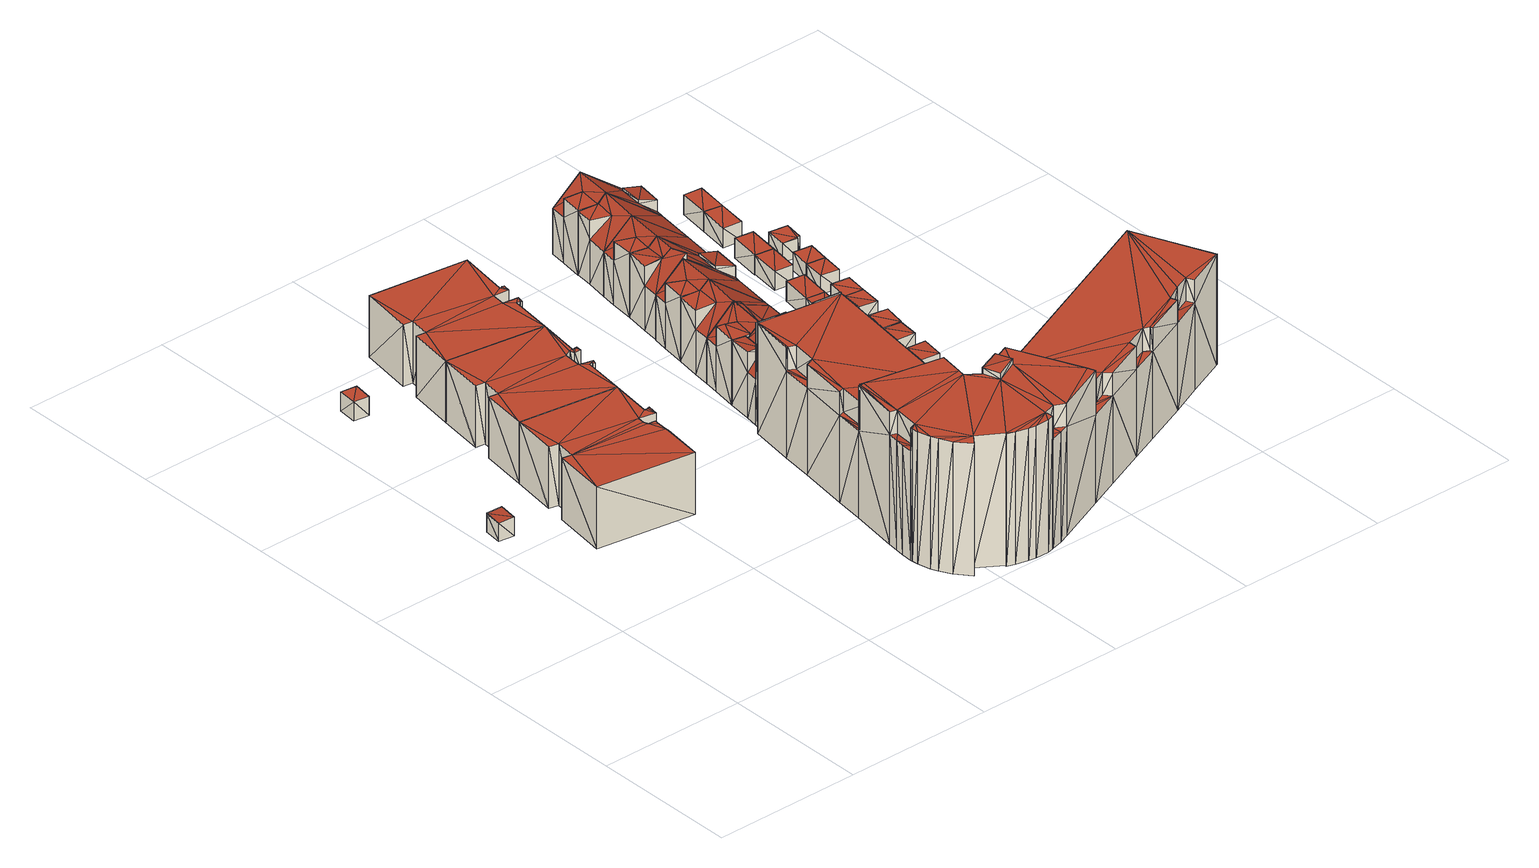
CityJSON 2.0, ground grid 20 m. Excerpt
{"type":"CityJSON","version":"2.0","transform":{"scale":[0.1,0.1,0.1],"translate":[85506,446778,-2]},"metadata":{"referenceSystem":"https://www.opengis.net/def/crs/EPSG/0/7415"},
"CityObjects":{
"building1":{"type":"Building","attributes":{"oorspronkelijk_bouwjaar":1990,"status":"Pand in gebruik","geconstateerd":false,"h_maaiveld":-0.36,"dak_type":"single horizontal","pw_datum":"2013-12-01","pw_actueel":"yes","pw_bron":"ahn3","reconstructie_methode":"tudelft3d-geoflow","versie_methode":"v21.03.1","kas_warenhuis":false,"ondergronds_type":"above ground","lod11_replace":false,"reconstruction_skipped":false},"geometry":[{"type":"Solid","lod":"2.2","boundaries":[[[[0,1,2]],[[3,2,4]],[[5,0,2]],[[5,2,3]],[[6,0,5]],[[7,6,5]],[[8,3,9]],[[9,3,4]],[[9,4,2]],[[10,9,2]],[[10,2,11]],[[11,2,1]],[[7,5,8]],[[8,5,3]],[[11,1,0]],[[6,11,0]],[[10,8,9]],[[6,10,11]],[[6,7,10]],[[10,7,8]]]],"semantics":{"surfaces":[{"type":"GroundSurface"},{"type":"WallSurface"},{"type":"RoofSurface"}],"values":[[0,0,0,0,1,1,1,1,1,1,1,1,1,1,1,1,2,2,2,2]]}}]},
"building2":{"type":"Building","attributes":{"oorspronkelijk_bouwjaar":1990,"status":"Pand in gebruik","geconstateerd":false,"h_maaiveld":-0.29,"dak_type":"multiple horizontal","pw_datum":"2013-12-01","pw_actueel":"yes","pw_bron":"ahn3","reconstructie_methode":"tudelft3d-geoflow","versie_methode":"v21.03.1","kas_warenhuis":false,"ondergronds_type":"above ground","lod11_replace":false,"reconstruction_skipped":false},"geometry":[{"type":"Solid","lod":"2.2","boundaries":[[[[12,13,14]],[[15,14,16]],[[12,17,13]],[[18,17,12]],[[19,20,15]],[[16,21,22]],[[16,22,15]],[[20,14,15]],[[23,14,20]],[[24,12,23]],[[25,24,26]],[[25,26,27]],[[28,24,25]],[[29,24,28]],[[24,23,26]],[[12,14,23]],[[30,22,31]],[[31,22,21]],[[31,21,16]],[[32,31,16]],[[33,20,19]],[[34,33,19]],[[35,23,33]],[[33,23,20]],[[36,37,30]],[[30,37,22]],[[22,37,15]],[[38,39,37]],[[36,38,37]],[[32,16,40]],[[40,16,14]],[[40,14,41]],[[41,14,13]],[[41,13,42]],[[42,13,17]],[[43,35,44]],[[44,35,45]],[[46,24,47]],[[47,24,29]],[[34,19,37]],[[37,19,15]],[[48,25,49]],[[49,25,27]],[[50,28,25]],[[48,50,25]],[[47,29,28]],[[50,47,28]],[[51,52,38]],[[38,52,39]],[[44,45,53]],[[53,45,54]],[[53,54,51]],[[51,54,52]],[[55,26,35]],[[43,55,35]],[[35,26,23]],[[49,27,55]],[[55,27,26]],[[42,17,18]],[[56,42,18]],[[56,18,12]],[[57,56,12]],[[57,12,24]],[[46,57,24]],[[48,49,55]],[[56,57,42]],[[48,55,46]],[[50,46,47]],[[48,46,50]],[[53,55,43]],[[53,43,44]],[[46,55,53]],[[46,51,38]],[[46,53,51]],[[57,46,38]],[[38,41,57]],[[32,30,31]],[[36,30,32]],[[36,32,40]],[[40,41,38]],[[36,40,38]],[[41,42,57]],[[39,52,45]],[[37,39,45]],[[45,52,54]],[[37,45,33]],[[37,33,34]],[[33,45,35]]]],"semantics":{"surfaces":[{"type":"GroundSurface"},{"type":"WallSurface"},{"type":"RoofSurface"}],"values":[[0,0,0,0,0,0,0,0,0,0,0,0,0,0,0,0,1,1,1,1,1,1,1,1,1,1,1,1,1,1,1,1,1,1,1,1,1,1,1,1,1,1,1,1,1,1,1,1,1,1,1,1,1,1,1,1,1,1,1,1,1,1,1,1,2,2,2,2,2,2,2,2,2,2,2,2,2,2,2,2,2,2,2,2,2,2,2,2]]}}]},
"building3":{"type":"Building","attributes":{"oorspronkelijk_bouwjaar":1990,"status":"Pand in gebruik","geconstateerd":false,"h_maaiveld":-0.525,"dak_type":"single horizontal","pw_datum":"2013-12-01","pw_actueel":"yes","pw_bron":"ahn3","reconstructie_methode":"tudelft3d-geoflow","versie_methode":"v21.03.1","kas_warenhuis":false,"ondergronds_type":"above ground","lod11_replace":false,"reconstruction_skipped":false},"geometry":[{"type":"Solid","lod":"2.2","boundaries":[[[[58,59,60]],[[61,58,60]],[[62,59,63]],[[63,59,58]],[[64,61,60]],[[65,64,60]],[[63,58,61]],[[64,63,61]],[[65,60,62]],[[62,60,59]],[[64,65,63]],[[63,65,62]]]],"semantics":{"surfaces":[{"type":"GroundSurface"},{"type":"WallSurface"},{"type":"RoofSurface"}],"values":[[0,0,1,1,1,1,1,1,1,1,2,2]]}}]},
"building4":{"type":"Building","attributes":{"oorspronkelijk_bouwjaar":1990,"status":"Pand in gebruik","geconstateerd":false,"h_maaiveld":-0.307,"dak_type":"multiple horizontal","pw_datum":"2013-12-01","pw_actueel":"yes","pw_bron":"ahn3","reconstructie_methode":"tudelft3d-geoflow","versie_methode":"v21.03.1","kas_warenhuis":false,"ondergronds_type":"above ground","lod11_replace":false,"reconstruction_skipped":false},"geometry":[{"type":"Solid","lod":"2.2","boundaries":[[[[17,66,67]],[[68,69,70]],[[13,17,67]],[[68,70,71]],[[70,72,71]],[[69,73,70]],[[74,75,76]],[[77,69,78]],[[77,78,79]],[[78,80,79]],[[74,73,77]],[[75,81,76]],[[13,67,73]],[[77,73,69]],[[74,76,73]],[[70,73,67]],[[82,73,76]],[[83,82,76]],[[83,76,81]],[[84,83,81]],[[84,81,75]],[[85,84,75]],[[85,75,86]],[[87,85,86]],[[86,75,74]],[[88,79,89]],[[89,79,80]],[[89,80,78]],[[90,89,78]],[[90,78,91]],[[91,78,69]],[[92,66,17]],[[42,92,17]],[[87,86,93]],[[93,86,94]],[[95,96,97]],[[98,95,97]],[[99,100,88]],[[88,100,79]],[[79,100,77]],[[41,13,82]],[[82,13,73]],[[86,74,100]],[[100,74,77]],[[93,94,101]],[[101,94,102]],[[103,70,67]],[[104,103,67]],[[105,72,70]],[[103,105,70]],[[106,68,107]],[[107,68,71]],[[98,97,100]],[[99,98,100]],[[42,17,13]],[[41,42,13]],[[104,67,92]],[[92,67,66]],[[107,71,72]],[[105,107,72]],[[91,69,106]],[[106,69,68]],[[101,102,96]],[[95,101,96]],[[86,100,97]],[[102,97,96]],[[94,86,97]],[[94,97,102]],[[103,106,107]],[[90,88,89]],[[103,107,105]],[[91,95,98]],[[101,106,103]],[[104,41,93]],[[42,41,104]],[[41,82,93]],[[104,92,42]],[[83,87,82]],[[82,87,93]],[[87,83,85]],[[83,84,85]],[[99,90,98]],[[88,90,99]],[[104,93,101]],[[104,101,103]],[[95,91,106]],[[101,95,106]],[[98,90,91]]]],"semantics":{"surfaces":[{"type":"GroundSurface"},{"type":"WallSurface"},{"type":"RoofSurface"}],"values":[[0,0,0,0,0,0,0,0,0,0,0,0,0,0,0,0,1,1,1,1,1,1,1,1,1,1,1,1,1,1,1,1,1,1,1,1,1,1,1,1,1,1,1,1,1,1,1,1,1,1,1,1,1,1,1,1,1,1,1,1,1,1,1,1,2,2,2,2,2,2,2,2,2,2,2,2,2,2,2,2,2,2,2,2,2,2,2,2]]}}]},
"building5":{"type":"Building","attributes":{"oorspronkelijk_bouwjaar":1990,"status":"Pand in gebruik","geconstateerd":false,"h_maaiveld":-0.299,"dak_type":"multiple horizontal","pw_datum":"2013-12-01","pw_actueel":"yes","pw_bron":"ahn3","reconstructie_methode":"tudelft3d-geoflow","versie_methode":"v21.03.1","kas_warenhuis":false,"ondergronds_type":"above ground","lod11_replace":false,"reconstruction_skipped":false},"geometry":[{"type":"Solid","lod":"2.2","boundaries":[[[[108,109,110]],[[111,112,113]],[[113,108,111]],[[114,109,115]],[[110,109,114]],[[108,116,109]],[[117,111,108]],[[118,117,119]],[[111,117,118]],[[112,120,121]],[[120,122,121]],[[113,68,116]],[[112,121,113]],[[108,113,116]],[[68,71,116]],[[71,123,116]],[[124,113,121]],[[125,124,121]],[[125,121,126]],[[126,121,122]],[[126,122,120]],[[127,126,120]],[[128,120,112]],[[129,127,128]],[[128,127,120]],[[130,118,131]],[[131,118,119]],[[131,119,132]],[[132,119,117]],[[132,117,133]],[[133,117,108]],[[134,109,135]],[[135,109,116]],[[106,68,113]],[[124,106,113]],[[136,137,130]],[[130,137,118]],[[118,137,111]],[[138,123,107]],[[107,123,71]],[[128,112,111]],[[137,128,111]],[[107,71,68]],[[106,107,68]],[[135,116,138]],[[138,116,123]],[[139,115,109]],[[134,139,109]],[[140,110,141]],[[141,110,114]],[[142,143,144]],[[145,142,144]],[[129,128,142]],[[142,128,143]],[[141,114,139]],[[139,114,115]],[[133,108,110]],[[140,133,110]],[[145,144,137]],[[136,145,137]],[[124,142,106]],[[140,145,133]],[[107,135,138]],[[106,135,107]],[[106,142,135]],[[132,130,131]],[[125,129,124]],[[127,125,126]],[[129,125,127]],[[142,145,135]],[[129,142,124]],[[145,134,135]],[[136,130,132]],[[145,140,134]],[[136,132,133]],[[133,145,136]],[[140,141,134]],[[141,139,134]],[[137,144,143]],[[128,137,143]]]],"semantics":{"surfaces":[{"type":"GroundSurface"},{"type":"WallSurface"},{"type":"RoofSurface"}],"values":[[0,0,0,0,0,0,0,0,0,0,0,0,0,0,0,0,1,1,1,1,1,1,1,1,1,1,1,1,1,1,1,1,1,1,1,1,1,1,1,1,1,1,1,1,1,1,1,1,1,1,1,1,1,1,1,1,1,1,1,1,2,2,2,2,2,2,2,2,2,2,2,2,2,2,2,2,2,2,2,2]]}}]},
"building6":{"type":"Building","attributes":{"oorspronkelijk_bouwjaar":2006,"status":"Pand in gebruik","geconstateerd":false,"h_maaiveld":-0.283,"dak_type":"slanted","pw_datum":"2013-12-01","pw_actueel":"yes","pw_bron":"ahn3","reconstructie_methode":"tudelft3d-geoflow","versie_methode":"v21.03.1","kas_warenhuis":false,"ondergronds_type":"above ground","lod11_replace":false,"reconstruction_skipped":false},"geometry":[{"type":"Solid","lod":"2.2","boundaries":[[[[146,147,148]],[[149,150,151]],[[148,147,150]],[[148,152,153]],[[152,150,149]],[[148,150,152]],[[154,153,155]],[[153,152,155]],[[153,154,156]],[[157,158,159]],[[159,158,146]],[[146,158,147]],[[160,156,161]],[[162,160,161]],[[161,156,154]],[[163,164,165]],[[165,164,151]],[[151,164,149]],[[166,150,158]],[[158,150,147]],[[167,148,168]],[[168,148,153]],[[169,155,152]],[[170,169,152]],[[171,167,172]],[[172,167,173]],[[173,167,174]],[[161,154,169]],[[169,154,155]],[[167,146,148]],[[171,159,167]],[[167,159,146]],[[172,173,157]],[[157,173,158]],[[175,166,176]],[[177,175,176]],[[178,179,180]],[[181,182,180]],[[183,168,160]],[[160,168,156]],[[156,168,153]],[[184,185,168]],[[183,184,168]],[[173,174,181]],[[181,174,182]],[[186,187,179]],[[178,186,179]],[[188,189,186]],[[186,189,187]],[[166,151,150]],[[175,165,166]],[[166,165,151]],[[177,176,163]],[[163,176,164]],[[170,152,164]],[[164,152,149]],[[185,190,188]],[[188,190,189]],[[185,161,190]],[[184,162,185]],[[185,162,161]],[[162,184,160]],[[160,184,183]],[[181,164,176]],[[181,170,164]],[[176,166,158]],[[181,176,173]],[[176,158,173]],[[180,188,178]],[[174,188,180]],[[178,188,186]],[[188,174,185]],[[182,174,180]],[[174,168,185]],[[167,168,174]],[[172,157,159]],[[171,172,159]],[[177,163,165]],[[175,177,165]],[[190,161,187]],[[180,179,170]],[[179,161,169]],[[189,190,187]],[[180,170,181]],[[179,169,170]],[[187,161,179]]]],"semantics":{"surfaces":[{"type":"GroundSurface"},{"type":"WallSurface"},{"type":"RoofSurface"}],"values":[[0,0,0,0,0,0,0,0,0,1,1,1,1,1,1,1,1,1,1,1,1,1,1,1,1,1,1,1,1,1,1,1,1,1,1,1,1,1,1,1,1,1,1,1,1,1,1,1,1,1,1,1,1,1,1,1,1,1,1,1,1,2,2,2,2,2,2,2,2,2,2,2,2,2,2,2,2,2,2,2,2,2,2,2,2,2]]}}]},
"building7":{"type":"Building","attributes":{"oorspronkelijk_bouwjaar":2006,"status":"Pand in gebruik","geconstateerd":false,"h_maaiveld":-0.276,"dak_type":"slanted","pw_datum":"2013-12-01","pw_actueel":"yes","pw_bron":"ahn3","reconstructie_methode":"tudelft3d-geoflow","versie_methode":"v21.03.1","kas_warenhuis":false,"ondergronds_type":"above ground","lod11_replace":false,"reconstruction_skipped":false},"geometry":[{"type":"Solid","lod":"2.2","boundaries":[[[[151,191,192]],[[192,191,193]],[[193,191,194]],[[152,193,195]],[[196,152,195]],[[155,196,197]],[[196,195,197]],[[152,192,193]],[[198,199,165]],[[165,199,151]],[[151,199,191]],[[165,151,200]],[[200,151,192]],[[201,202,203]],[[203,193,194]],[[203,202,193]],[[204,196,205]],[[205,196,155]],[[206,197,195]],[[207,206,195]],[[208,204,209]],[[210,208,209]],[[211,212,213]],[[214,215,216]],[[217,214,216]],[[210,209,214]],[[214,209,215]],[[218,152,204]],[[208,218,204]],[[204,152,196]],[[219,207,202]],[[202,207,193]],[[193,207,195]],[[200,192,152]],[[170,200,218]],[[218,200,152]],[[217,216,220]],[[221,217,220]],[[203,194,191]],[[199,203,191]],[[212,211,198]],[[198,211,199]],[[170,218,201]],[[201,218,202]],[[221,220,207]],[[219,221,207]],[[205,155,206]],[[206,155,197]],[[217,221,210]],[[218,221,202]],[[202,221,219]],[[218,208,210]],[[210,214,217]],[[218,210,221]],[[170,201,213]],[[200,170,213]],[[199,211,203]],[[211,201,203]],[[213,201,211]],[[200,213,212]],[[165,212,198]],[[165,200,212]],[[215,206,216]],[[204,205,215]],[[220,216,207]],[[216,206,207]],[[204,215,209]],[[215,205,206]]]],"semantics":{"surfaces":[{"type":"GroundSurface"},{"type":"WallSurface"},{"type":"RoofSurface"}],"values":[[0,0,0,0,0,0,0,0,1,1,1,1,1,1,1,1,1,1,1,1,1,1,1,1,1,1,1,1,1,1,1,1,1,1,1,1,1,1,1,1,1,1,1,1,1,1,1,1,2,2,2,2,2,2,2,2,2,2,2,2,2,2,2,2,2,2,2,2]]}}]},
"building8":{"type":"Building","attributes":{"oorspronkelijk_bouwjaar":2006,"status":"Pand in gebruik","geconstateerd":false,"h_maaiveld":-0.283,"dak_type":"slanted","pw_datum":"2013-12-01","pw_actueel":"yes","pw_bron":"ahn3","reconstructie_methode":"tudelft3d-geoflow","versie_methode":"v21.03.1","kas_warenhuis":false,"ondergronds_type":"above ground","lod11_replace":false,"reconstruction_skipped":false},"geometry":[{"type":"Solid","lod":"2.2","boundaries":[[[[194,222,193]],[[223,222,224]],[[223,193,222]],[[225,193,223]],[[226,193,225]],[[197,193,226]],[[227,224,222]],[[228,229,227]],[[227,229,224]],[[202,193,206]],[[206,193,197]],[[230,226,225]],[[231,230,225]],[[232,223,229]],[[229,223,224]],[[203,194,193]],[[202,203,193]],[[231,225,232]],[[232,225,223]],[[206,197,226]],[[230,206,226]],[[227,222,203]],[[203,222,194]],[[228,227,233]],[[206,230,202]],[[202,230,231]],[[233,231,232]],[[203,233,227]],[[203,202,233]],[[233,202,231]],[[228,233,232]],[[229,228,232]]]],"semantics":{"surfaces":[{"type":"GroundSurface"},{"type":"WallSurface"},{"type":"RoofSurface"}],"values":[[0,0,0,0,0,0,1,1,1,1,1,1,1,1,1,1,1,1,1,1,1,1,1,1,2,2,2,2,2,2,2,2]]}}]},
"building9":{"type":"Building","attributes":{"oorspronkelijk_bouwjaar":2006,"status":"Pand in gebruik","geconstateerd":false,"h_maaiveld":-0.277,"dak_type":"slanted","pw_datum":"2013-12-01","pw_actueel":"yes","pw_bron":"ahn3","reconstructie_methode":"tudelft3d-geoflow","versie_methode":"v21.03.1","kas_warenhuis":false,"ondergronds_type":"above ground","lod11_replace":false,"reconstruction_skipped":false},"geometry":[{"type":"Solid","lod":"2.2","boundaries":[[[[224,234,235]],[[236,234,237]],[[235,236,225]],[[236,235,234]],[[238,226,225]],[[238,225,236]],[[239,240,241]],[[242,236,243]],[[243,236,237]],[[243,237,234]],[[239,243,234]],[[230,226,244]],[[244,226,238]],[[245,235,225]],[[231,245,225]],[[231,225,230]],[[230,225,226]],[[244,238,236]],[[242,244,236]],[[246,224,245]],[[245,224,235]],[[240,239,246]],[[246,239,224]],[[224,239,234]],[[244,242,231]],[[230,244,231]],[[231,242,241]],[[245,231,241]],[[239,241,243]],[[241,242,243]],[[245,241,246]],[[246,241,240]]]],"semantics":{"surfaces":[{"type":"GroundSurface"},{"type":"WallSurface"},{"type":"RoofSurface"}],"values":[[0,0,0,0,0,0,1,1,1,1,1,1,1,1,1,1,1,1,1,1,1,1,1,1,2,2,2,2,2,2,2,2]]}}]},
"building10":{"type":"Building","attributes":{"oorspronkelijk_bouwjaar":2006,"status":"Pand in gebruik","geconstateerd":false,"h_maaiveld":-0.215,"dak_type":"slanted","pw_datum":"2013-12-01","pw_actueel":"yes","pw_bron":"ahn3","reconstructie_methode":"tudelft3d-geoflow","versie_methode":"v21.03.1","kas_warenhuis":false,"ondergronds_type":"above ground","lod11_replace":false,"reconstruction_skipped":false},"geometry":[{"type":"Solid","lod":"2.2","boundaries":[[[[247,248,249]],[[249,248,250]],[[250,248,251]],[[249,250,252]],[[253,252,254]],[[249,252,253]],[[249,253,255]],[[249,255,256]],[[257,254,252]],[[258,257,252]],[[244,256,255]],[[259,244,255]],[[260,259,261]],[[262,260,261]],[[253,259,255]],[[261,259,253]],[[262,261,263]],[[264,262,263]],[[243,247,249]],[[265,243,266]],[[266,243,249]],[[267,268,269]],[[270,251,248]],[[271,272,270]],[[270,272,251]],[[271,270,268]],[[267,271,268]],[[273,250,251]],[[272,273,251]],[[270,248,243]],[[243,248,247]],[[261,253,254]],[[257,261,254]],[[264,263,274]],[[274,263,275]],[[274,275,260]],[[260,275,259]],[[258,252,273]],[[273,252,250]],[[265,266,276]],[[266,249,244]],[[244,249,256]],[[258,276,263]],[[259,275,244]],[[266,275,276]],[[257,263,261]],[[258,263,257]],[[276,275,263]],[[266,244,275]],[[268,276,269]],[[273,269,258]],[[258,269,276]],[[268,243,265]],[[276,268,265]],[[270,243,268]],[[269,273,272]],[[267,272,271]],[[267,269,272]],[[274,260,262]],[[264,274,262]]]],"semantics":{"surfaces":[{"type":"GroundSurface"},{"type":"WallSurface"},{"type":"RoofSurface"}],"values":[[0,0,0,0,0,0,0,0,1,1,1,1,1,1,1,1,1,1,1,1,1,1,1,1,1,1,1,1,1,1,1,1,1,1,1,1,1,1,1,1,1,1,2,2,2,2,2,2,2,2,2,2,2,2,2,2,2,2,2,2]]}}]},
"building11":{"type":"Building","attributes":{"oorspronkelijk_bouwjaar":2006,"status":"Pand in gebruik","geconstateerd":false,"h_maaiveld":-1.24,"dak_type":"multiple horizontal","pw_datum":"2013-12-01","pw_actueel":"yes","pw_bron":"ahn3","reconstructie_methode":"tudelft3d-geoflow","versie_methode":"v21.03.1","kas_warenhuis":false,"ondergronds_type":"above ground","lod11_replace":false,"reconstruction_skipped":false},"geometry":[{"type":"Solid","lod":"2.2","boundaries":[[[[277,278,279]],[[280,281,282]],[[283,284,285]],[[286,287,279]],[[287,277,279]],[[279,278,283]],[[285,279,283]],[[288,289,290]],[[289,291,290]],[[291,292,293]],[[291,293,290]],[[288,290,285]],[[294,295,296]],[[294,297,295]],[[295,298,296]],[[298,299,296]],[[292,297,294]],[[290,279,285]],[[300,279,290]],[[293,292,294]],[[281,300,301]],[[281,279,300]],[[302,300,303]],[[304,303,305]],[[306,305,307]],[[308,309,310]],[[311,309,308]],[[312,309,311]],[[313,309,312]],[[305,313,307]],[[305,309,313]],[[304,305,306]],[[302,303,304]],[[300,314,315]],[[300,302,314]],[[316,315,317]],[[300,315,316]],[[300,316,318]],[[300,318,301]],[[281,301,282]],[[319,281,320]],[[320,281,280]],[[320,280,321]],[[321,280,282]],[[322,318,323]],[[323,318,316]],[[324,317,325]],[[326,324,325]],[[325,317,315]],[[327,314,328]],[[328,314,302]],[[329,293,330]],[[331,329,330]],[[330,293,294]],[[332,289,288]],[[333,332,288]],[[334,283,335]],[[335,283,278]],[[335,278,336]],[[336,278,277]],[[337,338,339]],[[339,338,284]],[[284,338,285]],[[340,291,289]],[[332,340,289]],[[341,296,299]],[[342,341,299]],[[343,304,344]],[[344,304,306]],[[345,309,346]],[[346,309,305]],[[347,301,322]],[[322,301,318]],[[339,284,334]],[[334,284,283]],[[336,277,348]],[[348,277,287]],[[349,350,351]],[[352,349,351]],[[353,354,355]],[[355,354,356]],[[342,299,357]],[[358,342,357]],[[357,299,298]],[[330,294,296]],[[341,330,296]],[[359,360,340]],[[361,359,340]],[[291,360,292]],[[340,360,291]],[[357,298,362]],[[362,298,295]],[[363,364,365]],[[365,364,362]],[[361,340,366]],[[366,340,367]],[[368,297,360]],[[360,297,292]],[[369,370,371]],[[371,370,372]],[[372,370,373]],[[374,375,376]],[[376,375,377]],[[378,379,380]],[[380,379,381]],[[382,383,384]],[[385,382,384]],[[385,384,363]],[[363,384,364]],[[371,372,386]],[[386,372,387]],[[388,389,370]],[[370,389,373]],[[390,290,329]],[[329,290,293]],[[391,300,390]],[[390,300,290]],[[392,393,359]],[[359,393,360]],[[386,387,392]],[[392,387,393]],[[394,344,395]],[[396,394,395]],[[307,344,306]],[[395,344,307]],[[380,381,394]],[[394,381,344]],[[397,328,398]],[[398,328,343]],[[304,343,302]],[[343,328,302]],[[376,377,399]],[[399,377,400]],[[399,400,378]],[[378,400,379]],[[401,402,391]],[[403,401,391]],[[300,391,303]],[[391,402,303]],[[354,312,404]],[[404,312,311]],[[405,404,406]],[[406,404,308]],[[308,404,311]],[[358,357,383]],[[382,358,383]],[[323,316,324]],[[324,316,317]],[[407,408,397]],[[397,408,328]],[[409,346,402]],[[402,346,303]],[[303,346,305]],[[410,411,401]],[[401,411,402]],[[366,367,412]],[[413,366,412]],[[348,287,414]],[[414,287,286]],[[415,279,319]],[[319,279,281]],[[325,315,327]],[[327,315,314]],[[416,417,404]],[[405,416,404]],[[406,308,418]],[[418,308,310]],[[419,420,350]],[[349,419,350]],[[355,356,421]],[[421,356,422]],[[423,424,407]],[[407,424,408]],[[326,325,423]],[[423,325,424]],[[365,362,425]],[[425,362,368]],[[297,368,295]],[[368,362,295]],[[331,330,370]],[[369,331,370]],[[396,395,426]],[[426,395,427]],[[414,286,415]],[[415,286,279]],[[321,282,347]],[[347,282,301]],[[428,429,410]],[[410,429,411]],[[430,374,409]],[[409,374,346]],[[418,310,345]],[[345,310,309]],[[403,391,429]],[[428,403,429]],[[374,343,375]],[[430,398,374]],[[374,398,343]],[[425,368,389]],[[388,425,389]],[[352,351,354]],[[353,352,354]],[[312,351,313]],[[354,351,312]],[[333,288,285]],[[338,333,285]],[[413,412,338]],[[337,413,338]],[[395,307,351]],[[351,307,313]],[[426,427,419]],[[419,427,420]],[[421,422,416]],[[416,422,417]],[[383,357,364]],[[384,383,364]],[[364,357,362]],[[373,389,368]],[[372,368,360]],[[372,373,368]],[[372,360,387]],[[387,360,393]],[[420,427,395]],[[350,420,351]],[[351,420,395]],[[328,408,327]],[[327,424,325]],[[327,408,424]],[[355,421,345]],[[418,345,406]],[[345,421,416]],[[399,378,376]],[[349,352,353]],[[406,416,405]],[[345,416,406]],[[346,426,419]],[[346,376,378]],[[376,346,374]],[[380,394,396]],[[346,378,380]],[[426,380,396]],[[419,349,355]],[[346,380,426]],[[345,346,419]],[[345,419,355]],[[355,349,353]],[[338,412,333]],[[332,367,340]],[[332,412,367]],[[333,412,332]],[[428,410,403]],[[403,410,401]],[[375,343,377]],[[377,343,400]],[[379,400,344]],[[379,344,381]],[[400,343,344]],[[413,337,339]],[[413,339,334]],[[392,371,386]],[[415,335,336]],[[413,334,335]],[[348,415,336]],[[414,415,348]],[[415,413,335]],[[429,391,390]],[[423,407,429]],[[347,423,321]],[[319,320,321]],[[322,423,347]],[[323,324,423]],[[324,326,423]],[[323,423,322]],[[423,319,321]],[[407,411,429]],[[430,409,411]],[[398,430,397]],[[430,411,397]],[[409,402,411]],[[366,390,329]],[[423,429,319]],[[366,413,390]],[[397,411,407]],[[319,429,415]],[[413,415,390]],[[429,390,415]],[[369,329,331]],[[366,329,369]],[[371,392,369]],[[392,366,369]],[[359,361,392]],[[361,366,392]],[[417,422,404]],[[404,422,354]],[[354,422,356]],[[363,341,385]],[[358,382,342]],[[425,388,365]],[[382,385,342]],[[385,341,342]],[[363,330,341]],[[370,330,388]],[[388,330,363]],[[365,388,363]]]],"semantics":{"surfaces":[{"type":"GroundSurface"},{"type":"WallSurface"},{"type":"RoofSurface"}],"values":[[0,0,0,0,0,0,0,0,0,0,0,0,0,0,0,0,0,0,0,0,0,0,0,0,0,0,0,0,0,0,0,0,0,0,0,0,0,0,0,0,1,1,1,1,1,1,1,1,1,1,1,1,1,1,1,1,1,1,1,1,1,1,1,1,1,1,1,1,1,1,1,1,1,1,1,1,1,1,1,1,1,1,1,1,1,1,1,1,1,1,1,1,1,1,1,1,1,1,1,1,1,1,1,1,1,1,1,1,1,1,1,1,1,1,1,1,1,1,1,1,1,1,1,1,1,1,1,1,1,1,1,1,1,1,1,1,1,1,1,1,1,1,1,1,1,1,1,1,1,1,1,1,1,1,1,1,1,1,1,1,1,1,1,1,1,1,1,1,1,1,1,1,1,1,1,1,1,1,1,1,1,1,1,1,1,1,1,1,1,1,1,1,1,1,1,1,1,1,1,1,1,1,1,1,1,1,1,1,1,1,1,1,1,1,2,2,2,2,2,2,2,2,2,2,2,2,2,2,2,2,2,2,2,2,2,2,2,2,2,2,2,2,2,2,2,2,2,2,2,2,2,2,2,2,2,2,2,2,2,2,2,2,2,2,2,2,2,2,2,2,2,2,2,2,2,2,2,2,2,2,2,2,2,2,2,2,2,2,2,2,2,2,2,2,2,2,2,2,2,2,2,2,2,2]]}}]},
"building12":{"type":"Building","attributes":{"oorspronkelijk_bouwjaar":2006,"status":"Pand in gebruik","geconstateerd":false,"h_maaiveld":-0.196,"dak_type":"slanted","pw_datum":"2013-12-01","pw_actueel":"yes","pw_bron":"ahn3","reconstructie_methode":"tudelft3d-geoflow","versie_methode":"v21.03.1","kas_warenhuis":false,"ondergronds_type":"above ground","lod11_replace":false,"reconstruction_skipped":false},"geometry":[{"type":"Solid","lod":"2.2","boundaries":[[[[431,250,432]],[[432,250,251]],[[432,433,431]],[[250,431,252]],[[431,434,252]],[[434,254,252]],[[257,254,435]],[[435,254,434]],[[273,250,252]],[[258,273,252]],[[436,431,437]],[[437,431,433]],[[438,439,440]],[[258,252,257]],[[257,252,254]],[[435,434,431]],[[436,435,431]],[[439,438,272]],[[272,438,251]],[[251,438,432]],[[272,251,273]],[[273,251,250]],[[437,433,432]],[[438,437,432]],[[258,436,440]],[[273,258,440]],[[438,440,437]],[[440,436,437]],[[272,273,440]],[[439,272,440]],[[435,436,258]],[[257,435,258]]]],"semantics":{"surfaces":[{"type":"GroundSurface"},{"type":"WallSurface"},{"type":"RoofSurface"}],"values":[[0,0,0,0,0,0,1,1,1,1,1,1,1,1,1,1,1,1,1,1,1,1,1,1,2,2,2,2,2,2,2,2]]}}]},
"building13":{"type":"Building","attributes":{"oorspronkelijk_bouwjaar":2006,"status":"Pand in gebruik","geconstateerd":false,"h_maaiveld":-0.283,"dak_type":"single horizontal","pw_datum":"2013-12-01","pw_actueel":"yes","pw_bron":"ahn3","reconstructie_methode":"tudelft3d-geoflow","versie_methode":"v21.03.1","kas_warenhuis":false,"ondergronds_type":"above ground","lod11_replace":false,"reconstruction_skipped":false},"geometry":[{"type":"Solid","lod":"2.2","boundaries":[[[[441,442,443]],[[443,442,444]],[[445,441,446]],[[446,441,443]],[[447,444,442]],[[448,447,442]],[[448,442,441]],[[445,448,441]],[[446,443,447]],[[447,443,444]],[[446,447,448]],[[445,446,448]]]],"semantics":{"surfaces":[{"type":"GroundSurface"},{"type":"WallSurface"},{"type":"RoofSurface"}],"values":[[0,0,1,1,1,1,1,1,1,1,2,2]]}}]},
"building14":{"type":"Building","attributes":{"oorspronkelijk_bouwjaar":2006,"status":"Pand in gebruik","geconstateerd":false,"h_maaiveld":-0.262,"dak_type":"single horizontal","pw_datum":"2013-12-01","pw_actueel":"yes","pw_bron":"ahn3","reconstructie_methode":"tudelft3d-geoflow","versie_methode":"v21.03.1","kas_warenhuis":false,"ondergronds_type":"above ground","lod11_replace":false,"reconstruction_skipped":false},"geometry":[{"type":"Solid","lod":"2.2","boundaries":[[[[442,449,444]],[[444,449,450]],[[448,442,444]],[[447,448,444]],[[451,450,452]],[[452,450,449]],[[452,449,448]],[[448,449,442]],[[447,444,450]],[[451,447,450]],[[451,452,447]],[[447,452,448]]]],"semantics":{"surfaces":[{"type":"GroundSurface"},{"type":"WallSurface"},{"type":"RoofSurface"}],"values":[[0,0,1,1,1,1,1,1,1,1,2,2]]}}]},
"building15":{"type":"Building","attributes":{"oorspronkelijk_bouwjaar":2006,"status":"Pand in gebruik","geconstateerd":false,"h_maaiveld":-0.204,"dak_type":"slanted","pw_datum":"2013-12-01","pw_actueel":"yes","pw_bron":"ahn3","reconstructie_methode":"tudelft3d-geoflow","versie_methode":"v21.03.1","kas_warenhuis":false,"ondergronds_type":"above ground","lod11_replace":false,"reconstruction_skipped":false},"geometry":[{"type":"Solid","lod":"2.2","boundaries":[[[[433,453,431]],[[431,453,454]],[[454,453,455]],[[431,454,456]],[[431,456,457]],[[431,457,434]],[[458,455,459]],[[460,458,459]],[[459,455,453]],[[461,454,458]],[[458,454,455]],[[435,434,457]],[[462,435,457]],[[463,456,461]],[[461,456,454]],[[460,459,464]],[[437,433,431]],[[436,437,431]],[[459,453,437]],[[437,453,433]],[[436,431,435]],[[435,431,434]],[[462,457,456]],[[463,462,456]],[[459,437,464]],[[464,436,463]],[[464,437,436]],[[464,463,461]],[[462,463,436]],[[435,462,436]],[[460,464,461]],[[458,460,461]]]],"semantics":{"surfaces":[{"type":"GroundSurface"},{"type":"WallSurface"},{"type":"RoofSurface"}],"values":[[0,0,0,0,0,0,1,1,1,1,1,1,1,1,1,1,1,1,1,1,1,1,1,1,2,2,2,2,2,2,2,2]]}}]},
"building16":{"type":"Building","attributes":{"oorspronkelijk_bouwjaar":1924,"status":"Pand in gebruik","geconstateerd":false,"h_maaiveld":-1.2,"dak_type":"single horizontal","pw_datum":"2013-12-01","pw_actueel":"yes","pw_bron":"ahn3","reconstructie_methode":"tudelft3d-geoflow","versie_methode":"v21.03.1","kas_warenhuis":false,"ondergronds_type":"above ground","lod11_replace":false,"reconstruction_skipped":false},"geometry":[{"type":"Solid","lod":"2.2","boundaries":[[[[465,466,467]],[[467,466,468]],[[469,465,467]],[[470,469,467]],[[471,468,472]],[[472,468,466]],[[472,466,469]],[[469,466,465]],[[470,467,468]],[[471,470,468]],[[470,471,472]],[[469,470,472]]]],"semantics":{"surfaces":[{"type":"GroundSurface"},{"type":"WallSurface"},{"type":"RoofSurface"}],"values":[[0,0,1,1,1,1,1,1,1,1,2,2]]}}]},
"building17":{"type":"Building","attributes":{"oorspronkelijk_bouwjaar":1924,"status":"Pand in gebruik","geconstateerd":false,"h_maaiveld":-0.276,"dak_type":"single horizontal","pw_datum":"2013-12-01","pw_actueel":"yes","pw_bron":"ahn3","reconstructie_methode":"tudelft3d-geoflow","versie_methode":"v21.03.1","kas_warenhuis":false,"ondergronds_type":"above ground","lod11_replace":false,"reconstruction_skipped":false},"geometry":[{"type":"Solid","lod":"2.2","boundaries":[[[[473,474,475]],[[475,474,476]],[[477,473,478]],[[478,473,475]],[[479,474,473]],[[477,479,473]],[[478,475,480]],[[480,475,476]],[[480,476,474]],[[479,480,474]],[[478,480,479]],[[477,478,479]]]],"semantics":{"surfaces":[{"type":"GroundSurface"},{"type":"WallSurface"},{"type":"RoofSurface"}],"values":[[0,0,1,1,1,1,1,1,1,1,2,2]]}}]},
"building18":{"type":"Building","attributes":{"oorspronkelijk_bouwjaar":2006,"status":"Pand in gebruik","geconstateerd":false,"h_maaiveld":-0.271,"dak_type":"slanted","pw_datum":"2013-12-01","pw_actueel":"yes","pw_bron":"ahn3","reconstructie_methode":"tudelft3d-geoflow","versie_methode":"v21.03.1","kas_warenhuis":false,"ondergronds_type":"above ground","lod11_replace":false,"reconstruction_skipped":false},"geometry":[{"type":"Solid","lod":"2.2","boundaries":[[[[481,482,483]],[[483,482,484]],[[484,482,485]],[[483,484,486]],[[487,484,488]],[[489,484,487]],[[486,484,489]],[[486,489,490]],[[491,492,493]],[[493,492,481]],[[481,492,482]],[[494,483,486]],[[463,494,486]],[[462,490,495]],[[495,490,489]],[[463,486,462]],[[462,486,490]],[[496,497,498]],[[499,496,498]],[[497,487,500]],[[500,487,488]],[[492,491,501]],[[502,484,503]],[[503,484,485]],[[493,481,483]],[[494,493,483]],[[504,505,506]],[[506,505,495]],[[506,495,496]],[[496,495,497]],[[487,497,489]],[[497,495,489]],[[499,498,504]],[[504,498,505]],[[503,485,482]],[[492,503,482]],[[500,488,484]],[[502,500,484]],[[463,502,501]],[[494,463,501]],[[492,501,503]],[[501,502,503]],[[496,499,504]],[[506,496,504]],[[494,501,493]],[[493,501,491]],[[500,502,498]],[[497,500,498]],[[495,505,462]],[[505,498,463]],[[462,505,463]],[[498,502,463]]]],"semantics":{"surfaces":[{"type":"GroundSurface"},{"type":"WallSurface"},{"type":"RoofSurface"}],"values":[[0,0,0,0,0,0,0,0,1,1,1,1,1,1,1,1,1,1,1,1,1,1,1,1,1,1,1,1,1,1,1,1,1,1,1,1,1,1,2,2,2,2,2,2,2,2,2,2,2,2,2,2]]}}]},
"building19":{"type":"Building","attributes":{"oorspronkelijk_bouwjaar":2006,"status":"Pand in gebruik","geconstateerd":false,"h_maaiveld":-0.267,"dak_type":"single horizontal","pw_datum":"2013-12-01","pw_actueel":"yes","pw_bron":"ahn3","reconstructie_methode":"tudelft3d-geoflow","versie_methode":"v21.03.1","kas_warenhuis":false,"ondergronds_type":"above ground","lod11_replace":false,"reconstruction_skipped":false},"geometry":[{"type":"Solid","lod":"2.2","boundaries":[[[[507,508,509]],[[510,507,509]],[[511,508,507]],[[512,511,507]],[[513,510,514]],[[514,510,509]],[[512,507,513]],[[513,507,510]],[[514,509,508]],[[511,514,508]],[[513,514,512]],[[512,514,511]]]],"semantics":{"surfaces":[{"type":"GroundSurface"},{"type":"WallSurface"},{"type":"RoofSurface"}],"values":[[0,0,1,1,1,1,1,1,1,1,2,2]]}}]},
"building20":{"type":"Building","attributes":{"oorspronkelijk_bouwjaar":1924,"status":"Pand in gebruik","geconstateerd":false,"h_maaiveld":-0.261,"dak_type":"single horizontal","pw_datum":"2013-12-01","pw_actueel":"yes","pw_bron":"ahn3","reconstructie_methode":"tudelft3d-geoflow","versie_methode":"v21.03.1","kas_warenhuis":false,"ondergronds_type":"above ground","lod11_replace":false,"reconstruction_skipped":false},"geometry":[{"type":"Solid","lod":"2.2","boundaries":[[[[474,515,516]],[[476,474,516]],[[517,515,479]],[[479,515,474]],[[479,474,476]],[[518,479,476]],[[518,476,516]],[[519,518,516]],[[519,516,517]],[[517,516,515]],[[519,517,518]],[[518,517,479]]]],"semantics":{"surfaces":[{"type":"GroundSurface"},{"type":"WallSurface"},{"type":"RoofSurface"}],"values":[[0,0,1,1,1,1,1,1,1,1,2,2]]}}]},
"building21":{"type":"Building","attributes":{"oorspronkelijk_bouwjaar":2006,"status":"Pand in gebruik","geconstateerd":false,"h_maaiveld":-0.266,"dak_type":"single horizontal","pw_datum":"2013-12-01","pw_actueel":"yes","pw_bron":"ahn3","reconstructie_methode":"tudelft3d-geoflow","versie_methode":"v21.03.1","kas_warenhuis":false,"ondergronds_type":"above ground","lod11_replace":false,"reconstruction_skipped":false},"geometry":[{"type":"Solid","lod":"2.2","boundaries":[[[[509,508,520]],[[520,508,521]],[[511,508,509]],[[514,511,509]],[[522,520,523]],[[523,520,521]],[[523,521,511]],[[511,521,508]],[[514,509,520]],[[522,514,520]],[[514,522,511]],[[511,522,523]]]],"semantics":{"surfaces":[{"type":"GroundSurface"},{"type":"WallSurface"},{"type":"RoofSurface"}],"values":[[0,0,1,1,1,1,1,1,1,1,2,2]]}}]},
"building22":{"type":"Building","attributes":{"oorspronkelijk_bouwjaar":1924,"status":"Pand in gebruik","geconstateerd":false,"h_maaiveld":-0.268,"dak_type":"single horizontal","pw_datum":"2013-12-01","pw_actueel":"yes","pw_bron":"ahn3","reconstructie_methode":"tudelft3d-geoflow","versie_methode":"v21.03.1","kas_warenhuis":false,"ondergronds_type":"above ground","lod11_replace":false,"reconstruction_skipped":false},"geometry":[{"type":"Solid","lod":"2.2","boundaries":[[[[524,525,526]],[[526,525,527]],[[528,524,529]],[[529,524,526]],[[530,527,525]],[[531,530,525]],[[531,525,524]],[[528,531,524]],[[529,526,530]],[[530,526,527]],[[529,530,531]],[[528,529,531]]]],"semantics":{"surfaces":[{"type":"GroundSurface"},{"type":"WallSurface"},{"type":"RoofSurface"}],"values":[[0,0,1,1,1,1,1,1,1,1,2,2]]}}]},
"building23":{"type":"Building","attributes":{"oorspronkelijk_bouwjaar":1924,"status":"Pand in gebruik","geconstateerd":false,"h_maaiveld":-0.267,"dak_type":"single horizontal","pw_datum":"2013-12-01","pw_actueel":"yes","pw_bron":"ahn3","reconstructie_methode":"tudelft3d-geoflow","versie_methode":"v21.03.1","kas_warenhuis":false,"ondergronds_type":"above ground","lod11_replace":false,"reconstruction_skipped":false},"geometry":[{"type":"Solid","lod":"2.2","boundaries":[[[[525,532,527]],[[527,532,533]],[[534,532,531]],[[531,532,525]],[[531,525,527]],[[530,531,527]],[[530,527,533]],[[535,530,533]],[[535,533,534]],[[534,533,532]],[[530,535,534]],[[531,530,534]]]],"semantics":{"surfaces":[{"type":"GroundSurface"},{"type":"WallSurface"},{"type":"RoofSurface"}],"values":[[0,0,1,1,1,1,1,1,1,1,2,2]]}}]},
"building24":{"type":"Building","attributes":{"oorspronkelijk_bouwjaar":2006,"status":"Pand in gebruik","geconstateerd":false,"h_maaiveld":-0.239,"dak_type":"single horizontal","pw_datum":"2013-12-01","pw_actueel":"yes","pw_bron":"ahn3","reconstructie_methode":"tudelft3d-geoflow","versie_methode":"v21.03.1","kas_warenhuis":false,"ondergronds_type":"above ground","lod11_replace":false,"reconstruction_skipped":false},"geometry":[{"type":"Solid","lod":"2.2","boundaries":[[[[536,537,538]],[[539,536,538]],[[540,537,536]],[[541,540,536]],[[542,539,543]],[[543,539,538]],[[541,536,539]],[[542,541,539]],[[543,538,540]],[[540,538,537]],[[543,540,541]],[[542,543,541]]]],"semantics":{"surfaces":[{"type":"GroundSurface"},{"type":"WallSurface"},{"type":"RoofSurface"}],"values":[[0,0,1,1,1,1,1,1,1,1,2,2]]}}]},
"building25":{"type":"Building","attributes":{"oorspronkelijk_bouwjaar":2006,"status":"Pand in gebruik","geconstateerd":false,"h_maaiveld":-0.255,"dak_type":"single horizontal","pw_datum":"2013-12-01","pw_actueel":"yes","pw_bron":"ahn3","reconstructie_methode":"tudelft3d-geoflow","versie_methode":"v21.03.1","kas_warenhuis":false,"ondergronds_type":"above ground","lod11_replace":false,"reconstruction_skipped":false},"geometry":[{"type":"Solid","lod":"2.2","boundaries":[[[[544,545,546]],[[546,545,547]],[[548,547,540]],[[540,547,545]],[[543,544,546]],[[549,543,546]],[[540,545,544]],[[543,540,544]],[[549,546,548]],[[548,546,547]],[[549,548,540]],[[543,549,540]]]],"semantics":{"surfaces":[{"type":"GroundSurface"},{"type":"WallSurface"},{"type":"RoofSurface"}],"values":[[0,0,1,1,1,1,1,1,1,1,2,2]]}}]},
"building26":{"type":"Building","attributes":{"oorspronkelijk_bouwjaar":1924,"status":"Pand in gebruik","geconstateerd":false,"h_maaiveld":-0.259,"dak_type":"single horizontal","pw_datum":"2013-12-01","pw_actueel":"yes","pw_bron":"ahn3","reconstructie_methode":"tudelft3d-geoflow","versie_methode":"v21.03.1","kas_warenhuis":false,"ondergronds_type":"above ground","lod11_replace":false,"reconstruction_skipped":false},"geometry":[{"type":"Solid","lod":"2.2","boundaries":[[[[550,551,552]],[[552,551,553]],[[554,550,552]],[[555,554,552]],[[556,553,557]],[[557,553,551]],[[557,551,550]],[[554,557,550]],[[555,552,556]],[[556,552,553]],[[556,557,554]],[[555,556,554]]]],"semantics":{"surfaces":[{"type":"GroundSurface"},{"type":"WallSurface"},{"type":"RoofSurface"}],"values":[[0,0,1,1,1,1,1,1,1,1,2,2]]}}]},
"building27":{"type":"Building","attributes":{"oorspronkelijk_bouwjaar":1924,"status":"Pand in gebruik","geconstateerd":false,"h_maaiveld":-0.239,"dak_type":"single horizontal","pw_datum":"2013-12-01","pw_actueel":"yes","pw_bron":"ahn3","reconstructie_methode":"tudelft3d-geoflow","versie_methode":"v21.03.1","kas_warenhuis":false,"ondergronds_type":"above ground","lod11_replace":false,"reconstruction_skipped":false},"geometry":[{"type":"Solid","lod":"2.2","boundaries":[[[[558,559,560]],[[561,558,560]],[[556,561,562]],[[562,561,560]],[[557,558,556]],[[556,558,561]],[[563,559,558]],[[557,563,558]],[[562,560,559]],[[563,562,559]],[[562,563,557]],[[556,562,557]]]],"semantics":{"surfaces":[{"type":"GroundSurface"},{"type":"WallSurface"},{"type":"RoofSurface"}],"values":[[0,0,1,1,1,1,1,1,1,1,2,2]]}}]},
"building28":{"type":"Building","attributes":{"oorspronkelijk_bouwjaar":2006,"status":"Pand in gebruik","geconstateerd":false,"h_maaiveld":-0.285,"dak_type":"single horizontal","pw_datum":"2013-12-01","pw_actueel":"yes","pw_bron":"ahn3","reconstructie_methode":"tudelft3d-geoflow","versie_methode":"v21.03.1","kas_warenhuis":false,"ondergronds_type":"above ground","lod11_replace":false,"reconstruction_skipped":false},"geometry":[{"type":"Solid","lod":"2.2","boundaries":[[[[564,565,566]],[[567,564,566]],[[568,564,567]],[[569,568,567]],[[570,566,571]],[[571,566,565]],[[569,567,570]],[[570,567,566]],[[571,565,564]],[[568,571,564]],[[569,570,568]],[[568,570,571]]]],"semantics":{"surfaces":[{"type":"GroundSurface"},{"type":"WallSurface"},{"type":"RoofSurface"}],"values":[[0,0,1,1,1,1,1,1,1,1,2,2]]}}]},
"building29":{"type":"Building","attributes":{"oorspronkelijk_bouwjaar":1924,"status":"Pand in gebruik","geconstateerd":false,"h_maaiveld":-0.25,"dak_type":"single horizontal","pw_datum":"2013-12-01","pw_actueel":"yes","pw_bron":"ahn3","reconstructie_methode":"tudelft3d-geoflow","versie_methode":"v21.03.1","kas_warenhuis":false,"ondergronds_type":"above ground","lod11_replace":false,"reconstruction_skipped":false},"geometry":[{"type":"Solid","lod":"2.2","boundaries":[[[[572,573,574]],[[575,572,574]],[[574,573,576]],[[577,574,576]],[[578,573,572]],[[579,578,572]],[[579,572,575]],[[580,579,575]],[[581,574,577]],[[582,581,577]],[[582,577,583]],[[583,577,576]],[[583,576,578]],[[578,576,573]],[[580,575,581]],[[581,575,574]],[[583,578,581]],[[582,583,581]],[[580,581,579]],[[581,578,579]]]],"semantics":{"surfaces":[{"type":"GroundSurface"},{"type":"WallSurface"},{"type":"RoofSurface"}],"values":[[0,0,0,0,1,1,1,1,1,1,1,1,1,1,1,1,2,2,2,2]]}}]},
"building30":{"type":"Building","attributes":{"oorspronkelijk_bouwjaar":2006,"status":"Pand in gebruik","geconstateerd":false,"h_maaiveld":-0.283,"dak_type":"single horizontal","pw_datum":"2013-12-01","pw_actueel":"yes","pw_bron":"ahn3","reconstructie_methode":"tudelft3d-geoflow","versie_methode":"v21.03.1","kas_warenhuis":false,"ondergronds_type":"above ground","lod11_replace":false,"reconstruction_skipped":false},"geometry":[{"type":"Solid","lod":"2.2","boundaries":[[[[566,565,584]],[[584,565,585]],[[571,565,566]],[[570,571,566]],[[586,584,587]],[[587,584,585]],[[587,585,571]],[[571,585,565]],[[570,566,584]],[[586,570,584]],[[570,586,571]],[[571,586,587]]]],"semantics":{"surfaces":[{"type":"GroundSurface"},{"type":"WallSurface"},{"type":"RoofSurface"}],"values":[[0,0,1,1,1,1,1,1,1,1,2,2]]}}]}
},
"vertices":[
[10,426,16],[13,450,16],[14,450,16],[35,449,16],[14,451,16],[31,423,16],[10,426,41],[31,423,42],[35,449,42],[14,451,41],[14,450,41],[13,450,41],
[111,437,17],[240,482,17],[231,425,17],[237,411,17],[236,424,17],[107,501,17],[98,439,17],[235,398,17],[228,399,17],[236,425,17],[239,425,17],[224,391,17],[107,410,17],[216,319,17],[223,378,17],[224,375,17],[83,339,17],[94,412,17],[239,425,102],[236,425,102],[236,424,102],[228,399,73],[235,398,73],[224,391,73],[237,411,102],[237,411,72],[214,415,102],[214,415,72],[231,425,102],[240,482,101],[107,501,101],[224,391,102],[225,399,102],[225,399,73],[107,410,101],[94,412,101],[216,319,102],[224,375,102],[83,339,102],[213,406,102],[213,406,72],[215,400,102],[215,400,72],[223,378,102],[98,439,101],[111,437,101],
[53,727,15],[56,753,15],[78,750,15],[74,724,15],[56,753,41],[53,727,41],[74,724,41],[78,750,41],
[116,564,17],[129,562,17],[262,633,17],[254,576,17],[133,589,17],[129,653,17],[120,591,17],[248,539,17],[256,542,17],[255,537,17],[252,539,17],[260,568,17],[258,575,17],[261,576,17],[258,576,17],[252,538,17],[248,539,101],[252,539,101],[252,538,101],[255,537,101],[256,542,73],[256,542,101],[261,576,101],[258,576,101],[258,575,101],[254,576,101],[116,564,101],[238,547,101],[238,547,72],[249,575,101],[249,575,72],[251,568,72],[251,568,101],[260,568,101],[260,568,73],[240,571,101],[240,571,72],[133,589,101],[129,562,101],[120,591,101],[262,633,101],[129,653,101],
[276,727,17],[155,740,17],[286,795,17],[281,717,17],[279,698,17],[270,691,17],[153,814,17],[142,742,17],[151,713,17],[280,727,17],[283,727,17],[280,728,17],[277,689,17],[275,690,17],[274,689,17],[138,715,17],[270,691,101],[275,690,101],[274,689,101],[277,689,101],[279,698,72],[279,698,101],[283,727,101],[280,728,101],[280,727,101],[276,727,101],[155,740,101],[151,713,101],[281,717,101],[281,717,73],[138,715,101],[142,742,101],[286,795,102],[153,814,101],[258,701,101],[258,701,72],[260,719,73],[260,719,101],
[391,410,17],[392,415,17],[429,405,17],[417,461,17],[395,432,17],[399,464,17],[436,458,17],[467,399,17],[505,396,17],[512,447,17],[504,394,17],[392,415,157],[392,415,79],[391,410,160],[504,394,160],[505,396,58],[505,396,159],[417,461,105],[417,461,98],[399,464,106],[395,432,79],[429,405,116],[467,399,102],[512,447,57],[436,458,117],[429,405,160],[429,406,159],[429,406,117],[429,406,116],[395,432,107],[414,432,99],[414,432,105],[475,441,101],[475,441,86],[439,449,114],[435,450,117],[435,450,116],[467,399,160],[468,402,158],[468,402,102],[471,407,101],[471,407,85],[469,408,102],[469,408,87],[468,402,87],
[404,497,17],[425,460,17],[444,512,17],[407,517,17],[452,510,17],[445,457,17],[520,500,17],[404,497,106],[404,497,79],[425,460,105],[444,512,117],[444,512,116],[407,517,79],[445,457,110],[512,447,58],[520,500,58],[452,510,111],[445,457,113],[446,465,110],[446,465,113],[415,495,91],[415,495,106],[430,490,105],[480,463,101],[480,463,84],[484,496,85],[484,496,101],[436,458,116],[452,510,113],[451,503,111],[451,503,113],
[410,539,17],[441,567,17],[415,571,17],[452,565,17],[528,553,17],[410,539,79],[410,539,105],[415,571,105],[528,553,58],[452,565,117],[441,567,106],[437,535,106],
[420,604,17],[440,567,17],[460,618,17],[423,624,17],[536,607,17],[420,604,79],[420,604,106],[444,594,105],[460,618,116],[423,624,79],[536,607,58],[440,567,105],[415,571,106],
[423,624,18],[426,646,18],[465,618,18],[456,674,18],[431,678,18],[467,672,18],[542,652,18],[544,660,18],[537,615,18],[536,607,18],[544,660,58],[467,672,117],[537,615,58],[537,615,74],[542,652,58],[542,652,74],[514,653,79],[514,653,83],[465,618,121],[465,618,113],[452,646,106],[452,646,105],[453,646,106],[426,646,79],[426,646,106],[431,678,106],[456,674,105],[511,621,82],[511,621,78],[463,642,117],
[356,57,8],[352,66,8],[390,35,8],[421,13,8],[422,14,8],[431,9,8],[348,83,8],[347,92,8],[347,94,8],[380,22,8],[364,41,8],[348,110,8],[349,121,8],[466,139,8],[351,135,8],[361,201,8],[468,148,8],[473,181,8],[376,307,8],[504,394,8],[366,239,8],[382,350,8],[391,410,8],[484,126,8],[448,5,8],[515,15,8],[516,140,8],[586,45,8],[540,150,8],[627,63,8],[684,87,8],[881,171,8],[837,277,8],[882,172,8],[827,148,8],[784,129,8],[724,104,8],[502,10,8],[486,5,8],[476,3,8],[485,5,8],[458,3,8],[422,14,189],[421,13,189],[431,9,189],[458,3,189],[476,3,189],[485,5,189],[486,5,158],[486,5,189],[502,10,158],[515,15,158],[468,148,189],[473,181,159],[473,181,189],[349,121,158],[348,110,158],[348,83,189],[352,66,189],[356,57,189],[347,94,189],[347,94,158],[347,92,189],[351,135,158],[504,394,159],[391,410,159],[586,45,128],[627,63,128],[837,277,159],[540,150,159],[448,5,189],[364,41,189],[723,107,159],[723,107,127],[724,104,127],[724,104,159],[784,129,159],[784,129,128],[781,137,159],[781,137,128],[382,350,127],[382,350,159],[361,201,189],[361,201,127],[351,135,189],[376,307,127],[388,312,159],[388,312,127],[376,307,159],[360,133,189],[360,133,157],[366,239,127],[369,201,189],[369,201,159],[364,202,189],[364,202,127],[369,201,127],[582,55,159],[582,55,128],[595,61,159],[595,61,128],[604,65,159],[604,65,128],[619,72,159],[619,72,128],[384,350,159],[384,350,127],[393,346,127],[393,346,159],[363,201,189],[363,201,127],[374,242,159],[374,242,127],[466,139,189],[484,126,189],[363,199,189],[363,199,127],[627,63,159],[684,87,128],[684,87,159],[515,15,189],[586,45,189],[598,61,159],[598,61,128],[516,140,196],[516,140,189],[484,126,197],[827,148,127],[827,148,159],[881,171,159],[501,22,189],[501,22,158],[540,150,189],[523,118,197],[523,118,189],[356,98,158],[356,98,189],[380,22,189],[390,35,189],[822,158,159],[822,158,127],[882,172,159],[715,111,159],[715,111,127],[801,149,159],[801,149,127],[485,17,189],[485,17,158],[366,239,159],[684,98,159],[684,98,128],[492,103,197],[492,103,189],[582,55,189],
[475,725,18],[435,710,18],[438,731,18],[552,714,18],[552,714,58],[475,725,116],[438,731,79],[435,710,79],[435,710,105],[460,700,105],
[562,398,17],[568,439,17],[587,394,17],[593,435,17],[562,398,45],[587,394,44],[593,435,44],[568,439,44],
[574,480,17],[599,477,17],[599,477,44],[574,480,44],
[443,761,18],[473,780,18],[446,784,18],[483,779,18],[559,767,18],[446,784,105],[443,761,79],[443,761,105],[473,780,106],[559,767,58],[483,779,117],[468,751,106],
[598,362,8],[602,392,8],[623,358,8],[627,388,8],[598,362,43],[623,358,43],[627,388,44],[602,392,43],
[605,412,17],[609,441,17],[630,409,17],[634,438,17],[605,412,43],[630,409,43],[609,441,43],[634,438,42],
[446,784,17],[451,815,17],[472,780,17],[491,832,17],[454,838,17],[483,779,17],[566,812,17],[567,821,17],[561,778,17],[559,767,17],[451,815,105],[451,815,79],[446,784,106],[472,780,106],[561,778,58],[566,812,74],[566,812,58],[540,814,78],[540,814,82],[567,821,58],[477,812,105],[491,832,116],[454,838,79],[537,783,82],[537,783,77],[561,778,74],
[577,505,17],[583,545,17],[608,541,17],[603,501,17],[583,545,44],[577,505,44],[603,501,44],[608,541,44],
[614,471,17],[639,467,17],[614,471,44],[634,438,43],[639,467,44],
[615,584,17],[590,587,17],[615,584,44],[590,587,44],
[617,491,17],[621,521,17],[642,488,17],[646,517,17],[617,491,44],[642,488,43],[646,517,43],[621,521,43],
[625,550,17],[650,546,17],[625,550,43],[650,546,43],
[593,611,18],[599,652,18],[624,648,18],[618,608,18],[599,652,44],[593,611,44],[618,608,44],[624,648,44],
[624,648,17],[599,652,17],[630,690,17],[605,694,17],[605,694,44],[630,690,44],
[628,571,17],[632,600,17],[653,567,17],[657,596,17],[628,571,43],[653,567,43],[657,596,43],[632,600,43],
[632,600,18],[637,629,18],[662,625,18],[657,596,18],[662,625,43],[637,629,43],
[609,718,17],[615,759,17],[640,755,17],[634,715,17],[609,718,44],[634,715,44],[640,755,44],[615,759,44],
[640,650,17],[644,679,17],[661,649,17],[660,647,17],[669,675,17],[665,649,17],[644,679,43],[640,650,43],[660,647,43],[661,649,43],[665,649,43],[669,675,43],
[646,798,17],[621,801,17],[646,798,44],[621,801,44]
]}
